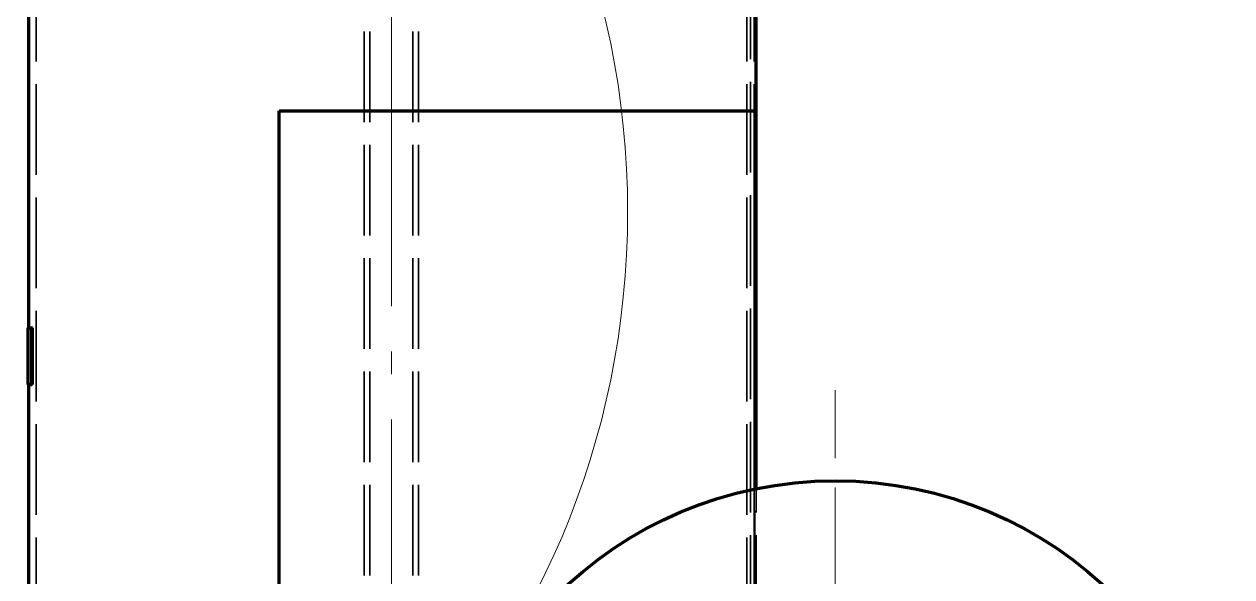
# Model space of a CAD drawing. Header units: millimetres. Extents: x 0 to 2382, y 0 to 420.
# Drawn here: x 271.3 to 324.6, y 243 to 267.4 of the extents above; entities that cross this region are included whole.
import ezdxf

# ---------------------------------------------------------------- set-up
doc = ezdxf.new("R2010")
doc.units = ezdxf.units.MM
doc.linetypes.add('IRAM-E-TRAZOS', pattern=[5, 4, -1])
doc.linetypes.add('IRAM-F-TRAZO-PUNTO', pattern=[20, 15, -2, 1, -2])
for name, color, linetype, lineweight in [('01-VISIBLE', 7, 'CONTINUOUS', 70), ('02-OCULTA', 4, 'IRAM-E-TRAZOS', 35), ('03-EJE', 1, 'IRAM-F-TRAZO-PUNTO', 18), ('08-FINA', 5, 'CONTINUOUS', 18)]:
    doc.layers.add(name, color=color, linetype=linetype, lineweight=lineweight)

msp = doc.modelspace()

# ---------------------------------------------------------------- linework, layer by layer
at = {"layer": '01-VISIBLE'}
for p, q in [((303.618, 246.858), (303.618, 289.609)), ((271.522, 253.959), (271.522, 281.709)), ((282.568, 241.884), (282.568, 263.535)), ((271.492, 251.459), (271.492, 253.959)), ((271.65, 251.459), (271.65, 253.959)), ((271.68, 253.959), (271.65, 253.959)), ((271.68, 251.459), (271.68, 253.959)), ((271.522, 233.709), (271.522, 251.459)), ((271.68, 251.459), (271.65, 251.459))]:
    msp.add_line(p, q, dxfattribs=at)
for points in [[(282.568, 263.535), (282.621, 263.535), (282.673, 263.535), (282.725, 263.535), (282.778, 263.535), (282.83, 263.535), (282.883, 263.535), (282.935, 263.535), (282.988, 263.535), (283.04, 263.535), (283.093, 263.535), (283.145, 263.535), (283.198, 263.535), (283.25, 263.535), (283.303, 263.535), (283.355, 263.535), (283.407, 263.535), (283.46, 263.535), (283.512, 263.535), (283.565, 263.535), (283.617, 263.535), (283.67, 263.535), (283.722, 263.535), (283.775, 263.535), (283.827, 263.535), (283.88, 263.535), (283.932, 263.535), (283.984, 263.535), (284.037, 263.535), (284.089, 263.535), (284.142, 263.535), (284.194, 263.535), (284.247, 263.535), (284.299, 263.535), (284.352, 263.535), (284.404, 263.535), (284.457, 263.535), (284.509, 263.535), (284.562, 263.535), (284.614, 263.535), (284.666, 263.535), (284.719, 263.535), (284.771, 263.535), (284.824, 263.535), (284.876, 263.535), (284.929, 263.535), (284.981, 263.535), (285.034, 263.535), (285.086, 263.535), (285.139, 263.535), (285.191, 263.535), (285.244, 263.535), (285.296, 263.535), (285.348, 263.535), (285.401, 263.535), (285.453, 263.535), (285.506, 263.535), (285.558, 263.535), (285.611, 263.535), (285.663, 263.535), (285.716, 263.535), (285.768, 263.535), (285.821, 263.535), (285.873, 263.535), (285.925, 263.535), (285.978, 263.535), (286.03, 263.535), (286.083, 263.535), (286.135, 263.535), (286.188, 263.535), (286.24, 263.535), (286.293, 263.535), (286.345, 263.535), (286.398, 263.535), (286.45, 263.535), (286.503, 263.535), (286.555, 263.535), (286.607, 263.535), (286.66, 263.535), (286.712, 263.535), (286.765, 263.535), (286.817, 263.535), (286.87, 263.535), (286.922, 263.535), (286.975, 263.535), (287.027, 263.535), (287.08, 263.535), (287.132, 263.535), (287.184, 263.535), (287.237, 263.535), (287.289, 263.535), (287.342, 263.535), (287.394, 263.535), (287.447, 263.535), (287.499, 263.535), (287.552, 263.535), (287.604, 263.535), (287.657, 263.535), (287.709, 263.535), (287.762, 263.535), (287.814, 263.535), (287.866, 263.535), (287.919, 263.535), (287.971, 263.535), (288.024, 263.535), (288.076, 263.535), (288.129, 263.535), (288.181, 263.535), (288.234, 263.535), (288.286, 263.535), (288.339, 263.535), (288.391, 263.535), (288.443, 263.535), (288.496, 263.535), (288.548, 263.535), (288.601, 263.535), (288.653, 263.535), (288.706, 263.535), (288.758, 263.535), (288.811, 263.535), (288.863, 263.535), (288.916, 263.535), (288.968, 263.535), (289.021, 263.535), (289.073, 263.535), (289.125, 263.535), (289.178, 263.535), (289.23, 263.535), (289.283, 263.535), (289.335, 263.535), (289.388, 263.535), (289.44, 263.535), (289.493, 263.535), (289.545, 263.535), (289.598, 263.535), (289.65, 263.535), (289.703, 263.535), (289.755, 263.535), (289.807, 263.535), (289.86, 263.535), (289.912, 263.535), (289.965, 263.535), (290.017, 263.535), (290.07, 263.535), (290.122, 263.535), (290.175, 263.535), (290.227, 263.535), (290.28, 263.535), (290.332, 263.535), (290.384, 263.535), (290.437, 263.535), (290.489, 263.535), (290.542, 263.535), (290.594, 263.535), (290.647, 263.535), (290.699, 263.535), (290.752, 263.535), (290.804, 263.535), (290.857, 263.535), (290.909, 263.535), (290.962, 263.535), (291.014, 263.535), (291.066, 263.535), (291.119, 263.535), (291.171, 263.535), (291.224, 263.535), (291.276, 263.535), (291.329, 263.535), (291.381, 263.535), (291.434, 263.535), (291.486, 263.535), (291.539, 263.535), (291.591, 263.535), (291.643, 263.535), (291.696, 263.535), (291.748, 263.535), (291.801, 263.535), (291.853, 263.535), (291.906, 263.535), (291.958, 263.535), (292.011, 263.535), (292.063, 263.535), (292.116, 263.535), (292.168, 263.535), (292.221, 263.535), (292.273, 263.535), (292.325, 263.535), (292.378, 263.535), (292.43, 263.535), (292.483, 263.535), (292.535, 263.535), (292.588, 263.535), (292.64, 263.535), (292.693, 263.535), (292.745, 263.535), (292.798, 263.535), (292.85, 263.535), (292.903, 263.535), (292.955, 263.535), (293.007, 263.535), (293.06, 263.535), (293.112, 263.535), (293.165, 263.535), (293.217, 263.535), (293.27, 263.535), (293.322, 263.535), (293.375, 263.535), (293.427, 263.535), (293.48, 263.535), (293.532, 263.535), (293.584, 263.535), (293.637, 263.535), (293.689, 263.535), (293.742, 263.535), (293.794, 263.535), (293.847, 263.535), (293.899, 263.535), (293.952, 263.535), (294.004, 263.535), (294.057, 263.535), (294.109, 263.535), (294.162, 263.535), (294.214, 263.535), (294.266, 263.535), (294.319, 263.535), (294.371, 263.535), (294.424, 263.535), (294.476, 263.535), (294.529, 263.535), (294.581, 263.535), (294.634, 263.535), (294.686, 263.535), (294.739, 263.535), (294.791, 263.535), (294.843, 263.535), (294.896, 263.535), (294.948, 263.535), (295.001, 263.535), (295.053, 263.535), (295.106, 263.535), (295.158, 263.535), (295.211, 263.535), (295.263, 263.535), (295.316, 263.535), (295.368, 263.535), (295.421, 263.535), (295.473, 263.535), (295.525, 263.535), (295.578, 263.535), (295.63, 263.535), (295.683, 263.535), (295.735, 263.535), (295.788, 263.535), (295.84, 263.535), (295.893, 263.535), (295.945, 263.535), (295.998, 263.535), (296.05, 263.535), (296.102, 263.535), (296.155, 263.535), (296.207, 263.535), (296.26, 263.535), (296.312, 263.535), (296.365, 263.535), (296.417, 263.535), (296.47, 263.535), (296.522, 263.535), (296.575, 263.535), (296.627, 263.535), (296.68, 263.535), (296.732, 263.535), (296.784, 263.535), (296.837, 263.535), (296.889, 263.535), (296.942, 263.535), (296.994, 263.535), (297.047, 263.535), (297.099, 263.535), (297.152, 263.535), (297.204, 263.535), (297.257, 263.535), (297.309, 263.535), (297.362, 263.535), (297.414, 263.535), (297.466, 263.535), (297.519, 263.535), (297.571, 263.535), (297.624, 263.535), (297.676, 263.535), (297.729, 263.535), (297.781, 263.535), (297.834, 263.535), (297.886, 263.535), (297.939, 263.535), (297.991, 263.535), (298.043, 263.535), (298.096, 263.535), (298.148, 263.535), (298.201, 263.535), (298.253, 263.535), (298.306, 263.535), (298.358, 263.535), (298.411, 263.535), (298.463, 263.535), (298.516, 263.535), (298.568, 263.535), (298.621, 263.535), (298.673, 263.535), (298.725, 263.535), (298.778, 263.535), (298.83, 263.535), (298.883, 263.535), (298.935, 263.535), (298.988, 263.535), (299.04, 263.535), (299.093, 263.535), (299.145, 263.535), (299.198, 263.535), (299.25, 263.535), (299.302, 263.535), (299.355, 263.535), (299.407, 263.535), (299.46, 263.535), (299.512, 263.535), (299.565, 263.535), (299.617, 263.535), (299.67, 263.535), (299.722, 263.535), (299.775, 263.535), (299.827, 263.535), (299.88, 263.535), (299.932, 263.535), (299.984, 263.535), (300.037, 263.535), (300.089, 263.535), (300.142, 263.535), (300.194, 263.535), (300.247, 263.535), (300.299, 263.535), (300.352, 263.535), (300.404, 263.535), (300.457, 263.535), (300.509, 263.535), (300.561, 263.535), (300.614, 263.535), (300.666, 263.535), (300.719, 263.535), (300.771, 263.535), (300.824, 263.535), (300.876, 263.535), (300.929, 263.535), (300.981, 263.535), (301.034, 263.535), (301.086, 263.535), (301.139, 263.535), (301.191, 263.535), (301.243, 263.535), (301.296, 263.535), (301.348, 263.535), (301.401, 263.535), (301.453, 263.535), (301.506, 263.535), (301.558, 263.535), (301.611, 263.535), (301.663, 263.535), (301.716, 263.535), (301.768, 263.535), (301.821, 263.535), (301.873, 263.535), (301.925, 263.535), (301.978, 263.535), (302.03, 263.535), (302.083, 263.535), (302.135, 263.535), (302.188, 263.535), (302.24, 263.535), (302.293, 263.535), (302.345, 263.535), (302.398, 263.535), (302.45, 263.535), (302.502, 263.535), (302.555, 263.535), (302.607, 263.535), (302.66, 263.535), (302.712, 263.535), (302.765, 263.535), (302.817, 263.535), (302.87, 263.535), (302.922, 263.535), (302.975, 263.535), (303.027, 263.535), (303.08, 263.535), (303.132, 263.535), (303.184, 263.535), (303.237, 263.535), (303.289, 263.535), (303.342, 263.535), (303.394, 263.535), (303.447, 263.535), (303.499, 263.535), (303.552, 263.535)], [(271.492, 253.959), (271.518, 253.959), (271.544, 253.959), (271.571, 253.959), (271.597, 253.959), (271.624, 253.959), (271.65, 253.959)], [(271.492, 251.459), (271.518, 251.459), (271.544, 251.459), (271.571, 251.459), (271.597, 251.459), (271.624, 251.459), (271.65, 251.459)]]:
    msp.add_lwpolyline(points, dxfattribs=at)
msp.add_circle((307.109, 229.709), 17.5, dxfattribs=at)
at = {"layer": '02-OCULTA'}
for p, q in [((286.322, 218.029), (286.322, 301.976)), ((286.572, 218.029), (286.572, 301.976)), ((288.472, 218.029), (288.472, 301.976)), ((288.722, 218.029), (288.722, 301.976)), ((271.842, 225.709), (271.842, 289.709)), ((303.202, 225.709), (303.202, 289.709)), ((303.362, 225.809), (303.362, 289.609)), ((303.362, 225.809), (303.362, 289.609)), ((303.522, 225.709), (303.522, 289.609)), ((303.618, 225.809), (303.618, 289.609)), ((282.568, 241.884), (282.568, 263.535)), ((282.577, 263.535), (282.568, 263.535)), ((282.577, 263.535), (282.568, 263.535)), ((282.577, 241.884), (282.577, 263.535)), ((282.577, 241.884), (282.577, 263.535)), ((303.522, 241.884), (303.522, 263.535)), ((303.552, 241.884), (303.552, 263.535)), ((271.522, 251.459), (271.522, 253.959)), ((271.522, 251.459), (271.522, 253.959)), ((271.65, 251.459), (271.65, 253.959)), ((271.68, 253.959), (271.65, 253.959)), ((271.68, 251.459), (271.68, 253.959)), ((271.68, 251.459), (271.65, 251.459)), ((303.618, 225.809), (303.618, 246.858))]:
    msp.add_line(p, q, dxfattribs=at)
for points in [[(303.552, 263.535), (303.499, 263.535), (303.447, 263.535), (303.394, 263.535), (303.342, 263.535), (303.289, 263.535), (303.237, 263.535), (303.184, 263.535), (303.132, 263.535), (303.08, 263.535), (303.027, 263.535), (302.975, 263.535), (302.922, 263.535), (302.87, 263.535), (302.817, 263.535), (302.765, 263.535), (302.712, 263.535), (302.66, 263.535), (302.607, 263.535), (302.555, 263.535), (302.502, 263.535), (302.45, 263.535), (302.398, 263.535), (302.345, 263.535), (302.293, 263.535), (302.24, 263.535), (302.188, 263.535), (302.135, 263.535), (302.083, 263.535), (302.03, 263.535), (301.978, 263.535), (301.925, 263.535), (301.873, 263.535), (301.821, 263.535), (301.768, 263.535), (301.716, 263.535), (301.663, 263.535), (301.611, 263.535), (301.558, 263.535), (301.506, 263.535), (301.453, 263.535), (301.401, 263.535), (301.348, 263.535), (301.296, 263.535), (301.243, 263.535), (301.191, 263.535), (301.139, 263.535), (301.086, 263.535), (301.034, 263.535), (300.981, 263.535), (300.929, 263.535), (300.876, 263.535), (300.824, 263.535), (300.771, 263.535), (300.719, 263.535), (300.666, 263.535), (300.614, 263.535), (300.561, 263.535), (300.509, 263.535), (300.457, 263.535), (300.404, 263.535), (300.352, 263.535), (300.299, 263.535), (300.247, 263.535), (300.194, 263.535), (300.142, 263.535), (300.089, 263.535), (300.037, 263.535), (299.984, 263.535), (299.932, 263.535), (299.88, 263.535), (299.827, 263.535), (299.775, 263.535), (299.722, 263.535), (299.67, 263.535), (299.617, 263.535), (299.565, 263.535), (299.512, 263.535), (299.46, 263.535), (299.407, 263.535), (299.355, 263.535), (299.302, 263.535), (299.25, 263.535), (299.198, 263.535), (299.145, 263.535), (299.093, 263.535), (299.04, 263.535), (298.988, 263.535), (298.935, 263.535), (298.883, 263.535), (298.83, 263.535), (298.778, 263.535), (298.725, 263.535), (298.673, 263.535), (298.621, 263.535), (298.568, 263.535), (298.516, 263.535), (298.463, 263.535), (298.411, 263.535), (298.358, 263.535), (298.306, 263.535), (298.253, 263.535), (298.201, 263.535), (298.148, 263.535), (298.096, 263.535), (298.043, 263.535), (297.991, 263.535), (297.939, 263.535), (297.886, 263.535), (297.834, 263.535), (297.781, 263.535), (297.729, 263.535), (297.676, 263.535), (297.624, 263.535), (297.571, 263.535), (297.519, 263.535), (297.466, 263.535), (297.414, 263.535), (297.362, 263.535), (297.309, 263.535), (297.257, 263.535), (297.204, 263.535), (297.152, 263.535), (297.099, 263.535), (297.047, 263.535), (296.994, 263.535), (296.942, 263.535), (296.889, 263.535), (296.837, 263.535), (296.784, 263.535), (296.732, 263.535), (296.68, 263.535), (296.627, 263.535), (296.575, 263.535), (296.522, 263.535), (296.47, 263.535), (296.417, 263.535), (296.365, 263.535), (296.312, 263.535), (296.26, 263.535), (296.207, 263.535), (296.155, 263.535), (296.102, 263.535), (296.05, 263.535), (295.998, 263.535), (295.945, 263.535), (295.893, 263.535), (295.84, 263.535), (295.788, 263.535), (295.735, 263.535), (295.683, 263.535), (295.63, 263.535), (295.578, 263.535), (295.525, 263.535), (295.473, 263.535), (295.421, 263.535), (295.368, 263.535), (295.316, 263.535), (295.263, 263.535), (295.211, 263.535), (295.158, 263.535), (295.106, 263.535), (295.053, 263.535), (295.001, 263.535), (294.948, 263.535), (294.896, 263.535), (294.843, 263.535), (294.791, 263.535), (294.739, 263.535), (294.686, 263.535), (294.634, 263.535), (294.581, 263.535), (294.529, 263.535), (294.476, 263.535), (294.424, 263.535), (294.371, 263.535), (294.319, 263.535), (294.266, 263.535), (294.214, 263.535), (294.162, 263.535), (294.109, 263.535), (294.057, 263.535), (294.004, 263.535), (293.952, 263.535), (293.899, 263.535), (293.847, 263.535), (293.794, 263.535), (293.742, 263.535), (293.689, 263.535), (293.637, 263.535), (293.584, 263.535), (293.532, 263.535), (293.48, 263.535), (293.427, 263.535), (293.375, 263.535), (293.322, 263.535), (293.27, 263.535), (293.217, 263.535), (293.165, 263.535), (293.112, 263.535), (293.06, 263.535), (293.007, 263.535), (292.955, 263.535), (292.903, 263.535), (292.85, 263.535), (292.798, 263.535), (292.745, 263.535), (292.693, 263.535), (292.64, 263.535), (292.588, 263.535), (292.535, 263.535), (292.483, 263.535), (292.43, 263.535), (292.378, 263.535), (292.325, 263.535), (292.273, 263.535), (292.221, 263.535), (292.168, 263.535), (292.116, 263.535), (292.063, 263.535), (292.011, 263.535), (291.958, 263.535), (291.906, 263.535), (291.853, 263.535), (291.801, 263.535), (291.748, 263.535), (291.696, 263.535), (291.643, 263.535), (291.591, 263.535), (291.539, 263.535), (291.486, 263.535), (291.434, 263.535), (291.381, 263.535), (291.329, 263.535), (291.276, 263.535), (291.224, 263.535), (291.171, 263.535), (291.119, 263.535), (291.066, 263.535), (291.014, 263.535), (290.962, 263.535), (290.909, 263.535), (290.857, 263.535), (290.804, 263.535), (290.752, 263.535), (290.699, 263.535), (290.647, 263.535), (290.594, 263.535), (290.542, 263.535), (290.489, 263.535), (290.437, 263.535), (290.384, 263.535), (290.332, 263.535), (290.28, 263.535), (290.227, 263.535), (290.175, 263.535), (290.122, 263.535), (290.07, 263.535), (290.017, 263.535), (289.965, 263.535), (289.912, 263.535), (289.86, 263.535), (289.807, 263.535), (289.755, 263.535), (289.703, 263.535), (289.65, 263.535), (289.598, 263.535), (289.545, 263.535), (289.493, 263.535), (289.44, 263.535), (289.388, 263.535), (289.335, 263.535), (289.283, 263.535), (289.23, 263.535), (289.178, 263.535), (289.125, 263.535), (289.073, 263.535), (289.021, 263.535), (288.968, 263.535), (288.916, 263.535), (288.863, 263.535), (288.811, 263.535), (288.758, 263.535), (288.706, 263.535), (288.653, 263.535), (288.601, 263.535), (288.548, 263.535), (288.496, 263.535), (288.443, 263.535), (288.391, 263.535), (288.339, 263.535), (288.286, 263.535), (288.234, 263.535), (288.181, 263.535), (288.129, 263.535), (288.076, 263.535), (288.024, 263.535), (287.971, 263.535), (287.919, 263.535), (287.866, 263.535), (287.814, 263.535), (287.762, 263.535), (287.709, 263.535), (287.657, 263.535), (287.604, 263.535), (287.552, 263.535), (287.499, 263.535), (287.447, 263.535), (287.394, 263.535), (287.342, 263.535), (287.289, 263.535), (287.237, 263.535), (287.184, 263.535), (287.132, 263.535), (287.08, 263.535), (287.027, 263.535), (286.975, 263.535), (286.922, 263.535), (286.87, 263.535), (286.817, 263.535), (286.765, 263.535), (286.712, 263.535), (286.66, 263.535), (286.607, 263.535), (286.555, 263.535), (286.503, 263.535), (286.45, 263.535), (286.398, 263.535), (286.345, 263.535), (286.293, 263.535), (286.24, 263.535), (286.188, 263.535), (286.135, 263.535), (286.083, 263.535), (286.03, 263.535), (285.978, 263.535), (285.925, 263.535), (285.873, 263.535), (285.821, 263.535), (285.768, 263.535), (285.716, 263.535), (285.663, 263.535), (285.611, 263.535), (285.558, 263.535), (285.506, 263.535), (285.453, 263.535), (285.401, 263.535), (285.348, 263.535), (285.296, 263.535), (285.244, 263.535), (285.191, 263.535), (285.139, 263.535), (285.086, 263.535), (285.034, 263.535), (284.981, 263.535), (284.929, 263.535), (284.876, 263.535), (284.824, 263.535), (284.771, 263.535), (284.719, 263.535), (284.666, 263.535), (284.614, 263.535), (284.562, 263.535), (284.509, 263.535), (284.457, 263.535), (284.404, 263.535), (284.352, 263.535), (284.299, 263.535), (284.247, 263.535), (284.194, 263.535), (284.142, 263.535), (284.089, 263.535), (284.037, 263.535), (283.984, 263.535), (283.932, 263.535), (283.88, 263.535), (283.827, 263.535), (283.775, 263.535), (283.722, 263.535), (283.67, 263.535), (283.617, 263.535), (283.565, 263.535), (283.512, 263.535), (283.46, 263.535), (283.407, 263.535), (283.355, 263.535), (283.303, 263.535), (283.25, 263.535), (283.198, 263.535), (283.145, 263.535), (283.093, 263.535), (283.04, 263.535), (282.988, 263.535), (282.935, 263.535), (282.883, 263.535), (282.83, 263.535), (282.778, 263.535), (282.725, 263.535), (282.673, 263.535), (282.621, 263.535), (282.568, 263.535)], [(282.577, 263.535), (282.63, 263.535), (282.682, 263.535), (282.734, 263.535), (282.787, 263.535), (282.839, 263.535), (282.892, 263.535), (282.944, 263.535), (282.996, 263.535), (283.049, 263.535), (283.101, 263.535), (283.153, 263.535), (283.206, 263.535), (283.258, 263.535), (283.31, 263.535), (283.363, 263.535), (283.415, 263.535), (283.468, 263.535), (283.52, 263.535), (283.572, 263.535), (283.625, 263.535), (283.677, 263.535), (283.729, 263.535), (283.782, 263.535), (283.834, 263.535), (283.886, 263.535), (283.939, 263.535), (283.991, 263.535), (284.043, 263.535), (284.096, 263.535), (284.148, 263.535), (284.201, 263.535), (284.253, 263.535), (284.305, 263.535), (284.358, 263.535), (284.41, 263.535), (284.462, 263.535), (284.515, 263.535), (284.567, 263.535), (284.619, 263.535), (284.672, 263.535), (284.724, 263.535), (284.777, 263.535), (284.829, 263.535), (284.881, 263.535), (284.934, 263.535), (284.986, 263.535), (285.038, 263.535), (285.091, 263.535), (285.143, 263.535), (285.195, 263.535), (285.248, 263.535), (285.3, 263.535), (285.352, 263.535), (285.405, 263.535), (285.457, 263.535), (285.51, 263.535), (285.562, 263.535), (285.614, 263.535), (285.667, 263.535), (285.719, 263.535), (285.771, 263.535), (285.824, 263.535), (285.876, 263.535), (285.928, 263.535), (285.981, 263.535), (286.033, 263.535), (286.086, 263.535), (286.138, 263.535), (286.19, 263.535), (286.243, 263.535), (286.295, 263.535), (286.347, 263.535), (286.4, 263.535), (286.452, 263.535), (286.504, 263.535), (286.557, 263.535), (286.609, 263.535), (286.662, 263.535), (286.714, 263.535), (286.766, 263.535), (286.819, 263.535), (286.871, 263.535), (286.923, 263.535), (286.976, 263.535), (287.028, 263.535), (287.08, 263.535), (287.133, 263.535), (287.185, 263.535), (287.237, 263.535), (287.29, 263.535), (287.342, 263.535), (287.395, 263.535), (287.447, 263.535), (287.499, 263.535), (287.552, 263.535), (287.604, 263.535), (287.656, 263.535), (287.709, 263.535), (287.761, 263.535), (287.813, 263.535), (287.866, 263.535), (287.918, 263.535), (287.971, 263.535), (288.023, 263.535), (288.075, 263.535), (288.128, 263.535), (288.18, 263.535), (288.232, 263.535), (288.285, 263.535), (288.337, 263.535), (288.389, 263.535), (288.442, 263.535), (288.494, 263.535), (288.546, 263.535), (288.599, 263.535), (288.651, 263.535), (288.704, 263.535), (288.756, 263.535), (288.808, 263.535), (288.861, 263.535), (288.913, 263.535), (288.965, 263.535), (289.018, 263.535), (289.07, 263.535), (289.122, 263.535), (289.175, 263.535), (289.227, 263.535), (289.28, 263.535), (289.332, 263.535), (289.384, 263.535), (289.437, 263.535), (289.489, 263.535), (289.541, 263.535), (289.594, 263.535), (289.646, 263.535), (289.698, 263.535), (289.751, 263.535), (289.803, 263.535), (289.856, 263.535), (289.908, 263.535), (289.96, 263.535), (290.013, 263.535), (290.065, 263.535), (290.117, 263.535), (290.17, 263.535), (290.222, 263.535), (290.274, 263.535), (290.327, 263.535), (290.379, 263.535), (290.431, 263.535), (290.484, 263.535), (290.536, 263.535), (290.589, 263.535), (290.641, 263.535), (290.693, 263.535), (290.746, 263.535), (290.798, 263.535), (290.85, 263.535), (290.903, 263.535), (290.955, 263.535), (291.007, 263.535), (291.06, 263.535), (291.112, 263.535), (291.165, 263.535), (291.217, 263.535), (291.269, 263.535), (291.322, 263.535), (291.374, 263.535), (291.426, 263.535), (291.479, 263.535), (291.531, 263.535), (291.583, 263.535), (291.636, 263.535), (291.688, 263.535), (291.74, 263.535), (291.793, 263.535), (291.845, 263.535), (291.898, 263.535), (291.95, 263.535), (292.002, 263.535), (292.055, 263.535), (292.107, 263.535), (292.159, 263.535), (292.212, 263.535), (292.264, 263.535), (292.316, 263.535), (292.369, 263.535), (292.421, 263.535), (292.474, 263.535), (292.526, 263.535), (292.578, 263.535), (292.631, 263.535), (292.683, 263.535), (292.735, 263.535), (292.788, 263.535), (292.84, 263.535), (292.892, 263.535), (292.945, 263.535), (292.997, 263.535), (293.05, 263.535), (293.102, 263.535), (293.154, 263.535), (293.207, 263.535), (293.259, 263.535), (293.311, 263.535), (293.364, 263.535), (293.416, 263.535), (293.468, 263.535), (293.521, 263.535), (293.573, 263.535), (293.625, 263.535), (293.678, 263.535), (293.73, 263.535), (293.783, 263.535), (293.835, 263.535), (293.887, 263.535), (293.94, 263.535), (293.992, 263.535), (294.044, 263.535), (294.097, 263.535), (294.149, 263.535), (294.201, 263.535), (294.254, 263.535), (294.306, 263.535), (294.359, 263.535), (294.411, 263.535), (294.463, 263.535), (294.516, 263.535), (294.568, 263.535), (294.62, 263.535), (294.673, 263.535), (294.725, 263.535), (294.777, 263.535), (294.83, 263.535), (294.882, 263.535), (294.934, 263.535), (294.987, 263.535), (295.039, 263.535), (295.092, 263.535), (295.144, 263.535), (295.196, 263.535), (295.249, 263.535), (295.301, 263.535), (295.353, 263.535), (295.406, 263.535), (295.458, 263.535), (295.51, 263.535), (295.563, 263.535), (295.615, 263.535), (295.668, 263.535), (295.72, 263.535), (295.772, 263.535), (295.825, 263.535), (295.877, 263.535), (295.929, 263.535), (295.982, 263.535), (296.034, 263.535), (296.086, 263.535), (296.139, 263.535), (296.191, 263.535), (296.244, 263.535), (296.296, 263.535), (296.348, 263.535), (296.401, 263.535), (296.453, 263.535), (296.505, 263.535), (296.558, 263.535), (296.61, 263.535), (296.662, 263.535), (296.715, 263.535), (296.767, 263.535), (296.819, 263.535), (296.872, 263.535), (296.924, 263.535), (296.977, 263.535), (297.029, 263.535), (297.081, 263.535), (297.134, 263.535), (297.186, 263.535), (297.238, 263.535), (297.291, 263.535), (297.343, 263.535), (297.395, 263.535), (297.448, 263.535), (297.5, 263.535), (297.553, 263.535), (297.605, 263.535), (297.657, 263.535), (297.71, 263.535), (297.762, 263.535), (297.814, 263.535), (297.867, 263.535), (297.919, 263.535), (297.971, 263.535), (298.024, 263.535), (298.076, 263.535), (298.128, 263.535), (298.181, 263.535), (298.233, 263.535), (298.286, 263.535), (298.338, 263.535), (298.39, 263.535), (298.443, 263.535), (298.495, 263.535), (298.547, 263.535), (298.6, 263.535), (298.652, 263.535), (298.704, 263.535), (298.757, 263.535), (298.809, 263.535), (298.862, 263.535), (298.914, 263.535), (298.966, 263.535), (299.019, 263.535), (299.071, 263.535), (299.123, 263.535), (299.176, 263.535), (299.228, 263.535), (299.28, 263.535), (299.333, 263.535), (299.385, 263.535), (299.438, 263.535), (299.49, 263.535), (299.542, 263.535), (299.595, 263.535), (299.647, 263.535), (299.699, 263.535), (299.752, 263.535), (299.804, 263.535), (299.856, 263.535), (299.909, 263.535), (299.961, 263.535), (300.013, 263.535), (300.066, 263.535), (300.118, 263.535), (300.171, 263.535), (300.223, 263.535), (300.275, 263.535), (300.328, 263.535), (300.38, 263.535), (300.432, 263.535), (300.485, 263.535), (300.537, 263.535), (300.589, 263.535), (300.642, 263.535), (300.694, 263.535), (300.747, 263.535), (300.799, 263.535), (300.851, 263.535), (300.904, 263.535), (300.956, 263.535), (301.008, 263.535), (301.061, 263.535), (301.113, 263.535), (301.165, 263.535), (301.218, 263.535), (301.27, 263.535), (301.323, 263.535), (301.375, 263.535), (301.427, 263.535), (301.48, 263.535), (301.532, 263.535), (301.584, 263.535), (301.637, 263.535), (301.689, 263.535), (301.741, 263.535), (301.794, 263.535), (301.846, 263.535), (301.898, 263.535), (301.951, 263.535), (302.003, 263.535), (302.056, 263.535), (302.108, 263.535), (302.16, 263.535), (302.213, 263.535), (302.265, 263.535), (302.317, 263.535), (302.37, 263.535), (302.422, 263.535), (302.474, 263.535), (302.527, 263.535), (302.579, 263.535), (302.632, 263.535), (302.684, 263.535), (302.736, 263.535), (302.789, 263.535), (302.841, 263.535), (302.893, 263.535), (302.946, 263.535), (302.998, 263.535), (303.05, 263.535), (303.103, 263.535), (303.155, 263.535), (303.207, 263.535), (303.26, 263.535), (303.312, 263.535), (303.365, 263.535), (303.417, 263.535), (303.469, 263.535), (303.522, 263.535)], [(303.522, 263.535), (303.469, 263.535), (303.417, 263.535), (303.365, 263.535), (303.312, 263.535), (303.26, 263.535), (303.207, 263.535), (303.155, 263.535), (303.103, 263.535), (303.05, 263.535), (302.998, 263.535), (302.946, 263.535), (302.893, 263.535), (302.841, 263.535), (302.789, 263.535), (302.736, 263.535), (302.684, 263.535), (302.632, 263.535), (302.579, 263.535), (302.527, 263.535), (302.474, 263.535), (302.422, 263.535), (302.37, 263.535), (302.317, 263.535), (302.265, 263.535), (302.213, 263.535), (302.16, 263.535), (302.108, 263.535), (302.056, 263.535), (302.003, 263.535), (301.951, 263.535), (301.898, 263.535), (301.846, 263.535), (301.794, 263.535), (301.741, 263.535), (301.689, 263.535), (301.637, 263.535), (301.584, 263.535), (301.532, 263.535), (301.48, 263.535), (301.427, 263.535), (301.375, 263.535), (301.323, 263.535), (301.27, 263.535), (301.218, 263.535), (301.165, 263.535), (301.113, 263.535), (301.061, 263.535), (301.008, 263.535), (300.956, 263.535), (300.904, 263.535), (300.851, 263.535), (300.799, 263.535), (300.747, 263.535), (300.694, 263.535), (300.642, 263.535), (300.589, 263.535), (300.537, 263.535), (300.485, 263.535), (300.432, 263.535), (300.38, 263.535), (300.328, 263.535), (300.275, 263.535), (300.223, 263.535), (300.171, 263.535), (300.118, 263.535), (300.066, 263.535), (300.013, 263.535), (299.961, 263.535), (299.909, 263.535), (299.856, 263.535), (299.804, 263.535), (299.752, 263.535), (299.699, 263.535), (299.647, 263.535), (299.595, 263.535), (299.542, 263.535), (299.49, 263.535), (299.438, 263.535), (299.385, 263.535), (299.333, 263.535), (299.28, 263.535), (299.228, 263.535), (299.176, 263.535), (299.123, 263.535), (299.071, 263.535), (299.019, 263.535), (298.966, 263.535), (298.914, 263.535), (298.862, 263.535), (298.809, 263.535), (298.757, 263.535), (298.704, 263.535), (298.652, 263.535), (298.6, 263.535), (298.547, 263.535), (298.495, 263.535), (298.443, 263.535), (298.39, 263.535), (298.338, 263.535), (298.286, 263.535), (298.233, 263.535), (298.181, 263.535), (298.128, 263.535), (298.076, 263.535), (298.024, 263.535), (297.971, 263.535), (297.919, 263.535), (297.867, 263.535), (297.814, 263.535), (297.762, 263.535), (297.71, 263.535), (297.657, 263.535), (297.605, 263.535), (297.553, 263.535), (297.5, 263.535), (297.448, 263.535), (297.395, 263.535), (297.343, 263.535), (297.291, 263.535), (297.238, 263.535), (297.186, 263.535), (297.134, 263.535), (297.081, 263.535), (297.029, 263.535), (296.977, 263.535), (296.924, 263.535), (296.872, 263.535), (296.819, 263.535), (296.767, 263.535), (296.715, 263.535), (296.662, 263.535), (296.61, 263.535), (296.558, 263.535), (296.505, 263.535), (296.453, 263.535), (296.401, 263.535), (296.348, 263.535), (296.296, 263.535), (296.244, 263.535), (296.191, 263.535), (296.139, 263.535), (296.086, 263.535), (296.034, 263.535), (295.982, 263.535), (295.929, 263.535), (295.877, 263.535), (295.825, 263.535), (295.772, 263.535), (295.72, 263.535), (295.668, 263.535), (295.615, 263.535), (295.563, 263.535), (295.51, 263.535), (295.458, 263.535), (295.406, 263.535), (295.353, 263.535), (295.301, 263.535), (295.249, 263.535), (295.196, 263.535), (295.144, 263.535), (295.092, 263.535), (295.039, 263.535), (294.987, 263.535), (294.934, 263.535), (294.882, 263.535), (294.83, 263.535), (294.777, 263.535), (294.725, 263.535), (294.673, 263.535), (294.62, 263.535), (294.568, 263.535), (294.516, 263.535), (294.463, 263.535), (294.411, 263.535), (294.359, 263.535), (294.306, 263.535), (294.254, 263.535), (294.201, 263.535), (294.149, 263.535), (294.097, 263.535), (294.044, 263.535), (293.992, 263.535), (293.94, 263.535), (293.887, 263.535), (293.835, 263.535), (293.783, 263.535), (293.73, 263.535), (293.678, 263.535), (293.625, 263.535), (293.573, 263.535), (293.521, 263.535), (293.468, 263.535), (293.416, 263.535), (293.364, 263.535), (293.311, 263.535), (293.259, 263.535), (293.207, 263.535), (293.154, 263.535), (293.102, 263.535), (293.05, 263.535), (292.997, 263.535), (292.945, 263.535), (292.892, 263.535), (292.84, 263.535), (292.788, 263.535), (292.735, 263.535), (292.683, 263.535), (292.631, 263.535), (292.578, 263.535), (292.526, 263.535), (292.474, 263.535), (292.421, 263.535), (292.369, 263.535), (292.316, 263.535), (292.264, 263.535), (292.212, 263.535), (292.159, 263.535), (292.107, 263.535), (292.055, 263.535), (292.002, 263.535), (291.95, 263.535), (291.898, 263.535), (291.845, 263.535), (291.793, 263.535), (291.74, 263.535), (291.688, 263.535), (291.636, 263.535), (291.583, 263.535), (291.531, 263.535), (291.479, 263.535), (291.426, 263.535), (291.374, 263.535), (291.322, 263.535), (291.269, 263.535), (291.217, 263.535), (291.165, 263.535), (291.112, 263.535), (291.06, 263.535), (291.007, 263.535), (290.955, 263.535), (290.903, 263.535), (290.85, 263.535), (290.798, 263.535), (290.746, 263.535), (290.693, 263.535), (290.641, 263.535), (290.589, 263.535), (290.536, 263.535), (290.484, 263.535), (290.431, 263.535), (290.379, 263.535), (290.327, 263.535), (290.274, 263.535), (290.222, 263.535), (290.17, 263.535), (290.117, 263.535), (290.065, 263.535), (290.013, 263.535), (289.96, 263.535), (289.908, 263.535), (289.856, 263.535), (289.803, 263.535), (289.751, 263.535), (289.698, 263.535), (289.646, 263.535), (289.594, 263.535), (289.541, 263.535), (289.489, 263.535), (289.437, 263.535), (289.384, 263.535), (289.332, 263.535), (289.28, 263.535), (289.227, 263.535), (289.175, 263.535), (289.122, 263.535), (289.07, 263.535), (289.018, 263.535), (288.965, 263.535), (288.913, 263.535), (288.861, 263.535), (288.808, 263.535), (288.756, 263.535), (288.704, 263.535), (288.651, 263.535), (288.599, 263.535), (288.546, 263.535), (288.494, 263.535), (288.442, 263.535), (288.389, 263.535), (288.337, 263.535), (288.285, 263.535), (288.232, 263.535), (288.18, 263.535), (288.128, 263.535), (288.075, 263.535), (288.023, 263.535), (287.971, 263.535), (287.918, 263.535), (287.866, 263.535), (287.813, 263.535), (287.761, 263.535), (287.709, 263.535), (287.656, 263.535), (287.604, 263.535), (287.552, 263.535), (287.499, 263.535), (287.447, 263.535), (287.395, 263.535), (287.342, 263.535), (287.29, 263.535), (287.237, 263.535), (287.185, 263.535), (287.133, 263.535), (287.08, 263.535), (287.028, 263.535), (286.976, 263.535), (286.923, 263.535), (286.871, 263.535), (286.819, 263.535), (286.766, 263.535), (286.714, 263.535), (286.662, 263.535), (286.609, 263.535), (286.557, 263.535), (286.504, 263.535), (286.452, 263.535), (286.4, 263.535), (286.347, 263.535), (286.295, 263.535), (286.243, 263.535), (286.19, 263.535), (286.138, 263.535), (286.086, 263.535), (286.033, 263.535), (285.981, 263.535), (285.928, 263.535), (285.876, 263.535), (285.824, 263.535), (285.771, 263.535), (285.719, 263.535), (285.667, 263.535), (285.614, 263.535), (285.562, 263.535), (285.51, 263.535), (285.457, 263.535), (285.405, 263.535), (285.352, 263.535), (285.3, 263.535), (285.248, 263.535), (285.195, 263.535), (285.143, 263.535), (285.091, 263.535), (285.038, 263.535), (284.986, 263.535), (284.934, 263.535), (284.881, 263.535), (284.829, 263.535), (284.777, 263.535), (284.724, 263.535), (284.672, 263.535), (284.619, 263.535), (284.567, 263.535), (284.515, 263.535), (284.462, 263.535), (284.41, 263.535), (284.358, 263.535), (284.305, 263.535), (284.253, 263.535), (284.201, 263.535), (284.148, 263.535), (284.096, 263.535), (284.043, 263.535), (283.991, 263.535), (283.939, 263.535), (283.886, 263.535), (283.834, 263.535), (283.782, 263.535), (283.729, 263.535), (283.677, 263.535), (283.625, 263.535), (283.572, 263.535), (283.52, 263.535), (283.468, 263.535), (283.415, 263.535), (283.363, 263.535), (283.31, 263.535), (283.258, 263.535), (283.206, 263.535), (283.153, 263.535), (283.101, 263.535), (283.049, 263.535), (282.996, 263.535), (282.944, 263.535), (282.892, 263.535), (282.839, 263.535), (282.787, 263.535), (282.734, 263.535), (282.682, 263.535), (282.63, 263.535), (282.577, 263.535)], [(271.65, 253.959), (271.624, 253.959), (271.597, 253.959), (271.571, 253.959), (271.544, 253.959), (271.518, 253.959), (271.492, 253.959)], [(271.68, 253.959), (271.653, 253.959), (271.627, 253.959), (271.601, 253.959), (271.574, 253.959), (271.548, 253.959), (271.522, 253.959)], [(271.522, 253.959), (271.548, 253.959), (271.574, 253.959), (271.601, 253.959), (271.627, 253.959), (271.653, 253.959), (271.68, 253.959)], [(271.65, 251.459), (271.624, 251.459), (271.597, 251.459), (271.571, 251.459), (271.544, 251.459), (271.518, 251.459), (271.492, 251.459)], [(271.68, 251.459), (271.653, 251.459), (271.627, 251.459), (271.601, 251.459), (271.574, 251.459), (271.548, 251.459), (271.522, 251.459)], [(271.522, 251.459), (271.548, 251.459), (271.574, 251.459), (271.601, 251.459), (271.627, 251.459), (271.653, 251.459), (271.68, 251.459)]]:
    msp.add_lwpolyline(points, dxfattribs=at)
msp.add_circle((307.109, 229.709), 17.5, dxfattribs=at)
msp.add_circle((307.109, 229.709), 17.5, dxfattribs=at)
msp.add_circle((307.109, 229.709), 17.5, dxfattribs=at)
at = {"layer": '03-EJE'}
for p, q in [((287.522, 214.909), (287.522, 313.855)), ((307.109, 208.209), (307.109, 251.209)), ((307.109, 211.909), (307.109, 247.509))]:
    msp.add_line(p, q, dxfattribs=at)
at = {"layer": '08-FINA'}
msp.add_circle((261.112, 259.08), 36.833, dxfattribs=at)

doc.saveas('drawing.dxf')
